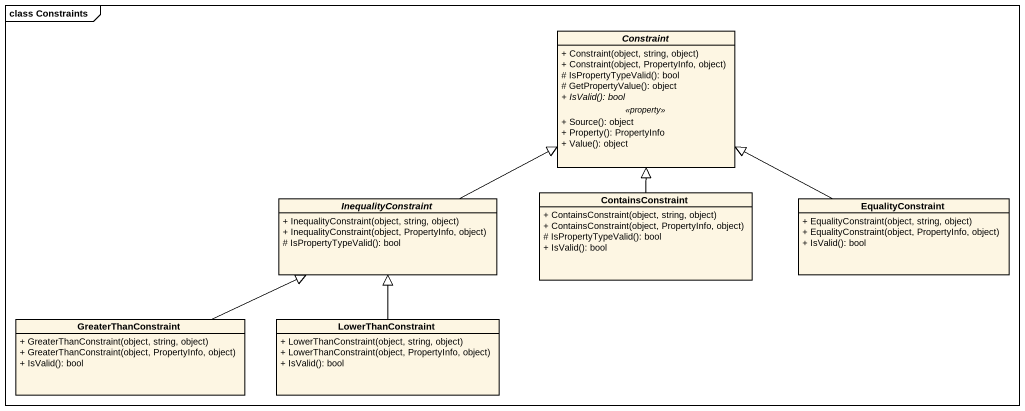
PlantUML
@startuml
mainframe class Constraints
hide circle
hide empty members
skinparam classAttributeIconSize 0
abstract class Constraint {
  + Constraint(object, string, object)
  + Constraint(object, PropertyInfo, object)
  # IsPropertyTypeValid(): bool
  # GetPropertyValue(): object
  {abstract} + IsValid(): bool
  .. <<property>> ..
  + Source(): object
  + Property(): PropertyInfo
  + Value(): object
}
abstract class InequalityConstraint {
  + InequalityConstraint(object, string, object)
  + InequalityConstraint(object, PropertyInfo, object)
  # IsPropertyTypeValid(): bool
}
class ContainsConstraint {
  + ContainsConstraint(object, string, object)
  + ContainsConstraint(object, PropertyInfo, object)
  # IsPropertyTypeValid(): bool
  + IsValid(): bool
}
class EqualityConstraint {
  + EqualityConstraint(object, string, object)
  + EqualityConstraint(object, PropertyInfo, object)
  + IsValid(): bool
}
class GreaterThanConstraint {
  + GreaterThanConstraint(object, string, object)
  + GreaterThanConstraint(object, PropertyInfo, object)
  + IsValid(): bool
}
class LowerThanConstraint {
  + LowerThanConstraint(object, string, object)
  + LowerThanConstraint(object, PropertyInfo, object)
  + IsValid(): bool
}
InequalityConstraint -right-|> Constraint
ContainsConstraint -up-|> Constraint
EqualityConstraint -left-|> Constraint
GreaterThanConstraint -right-|> InequalityConstraint
LowerThanConstraint -up-|> InequalityConstraint
@enduml
